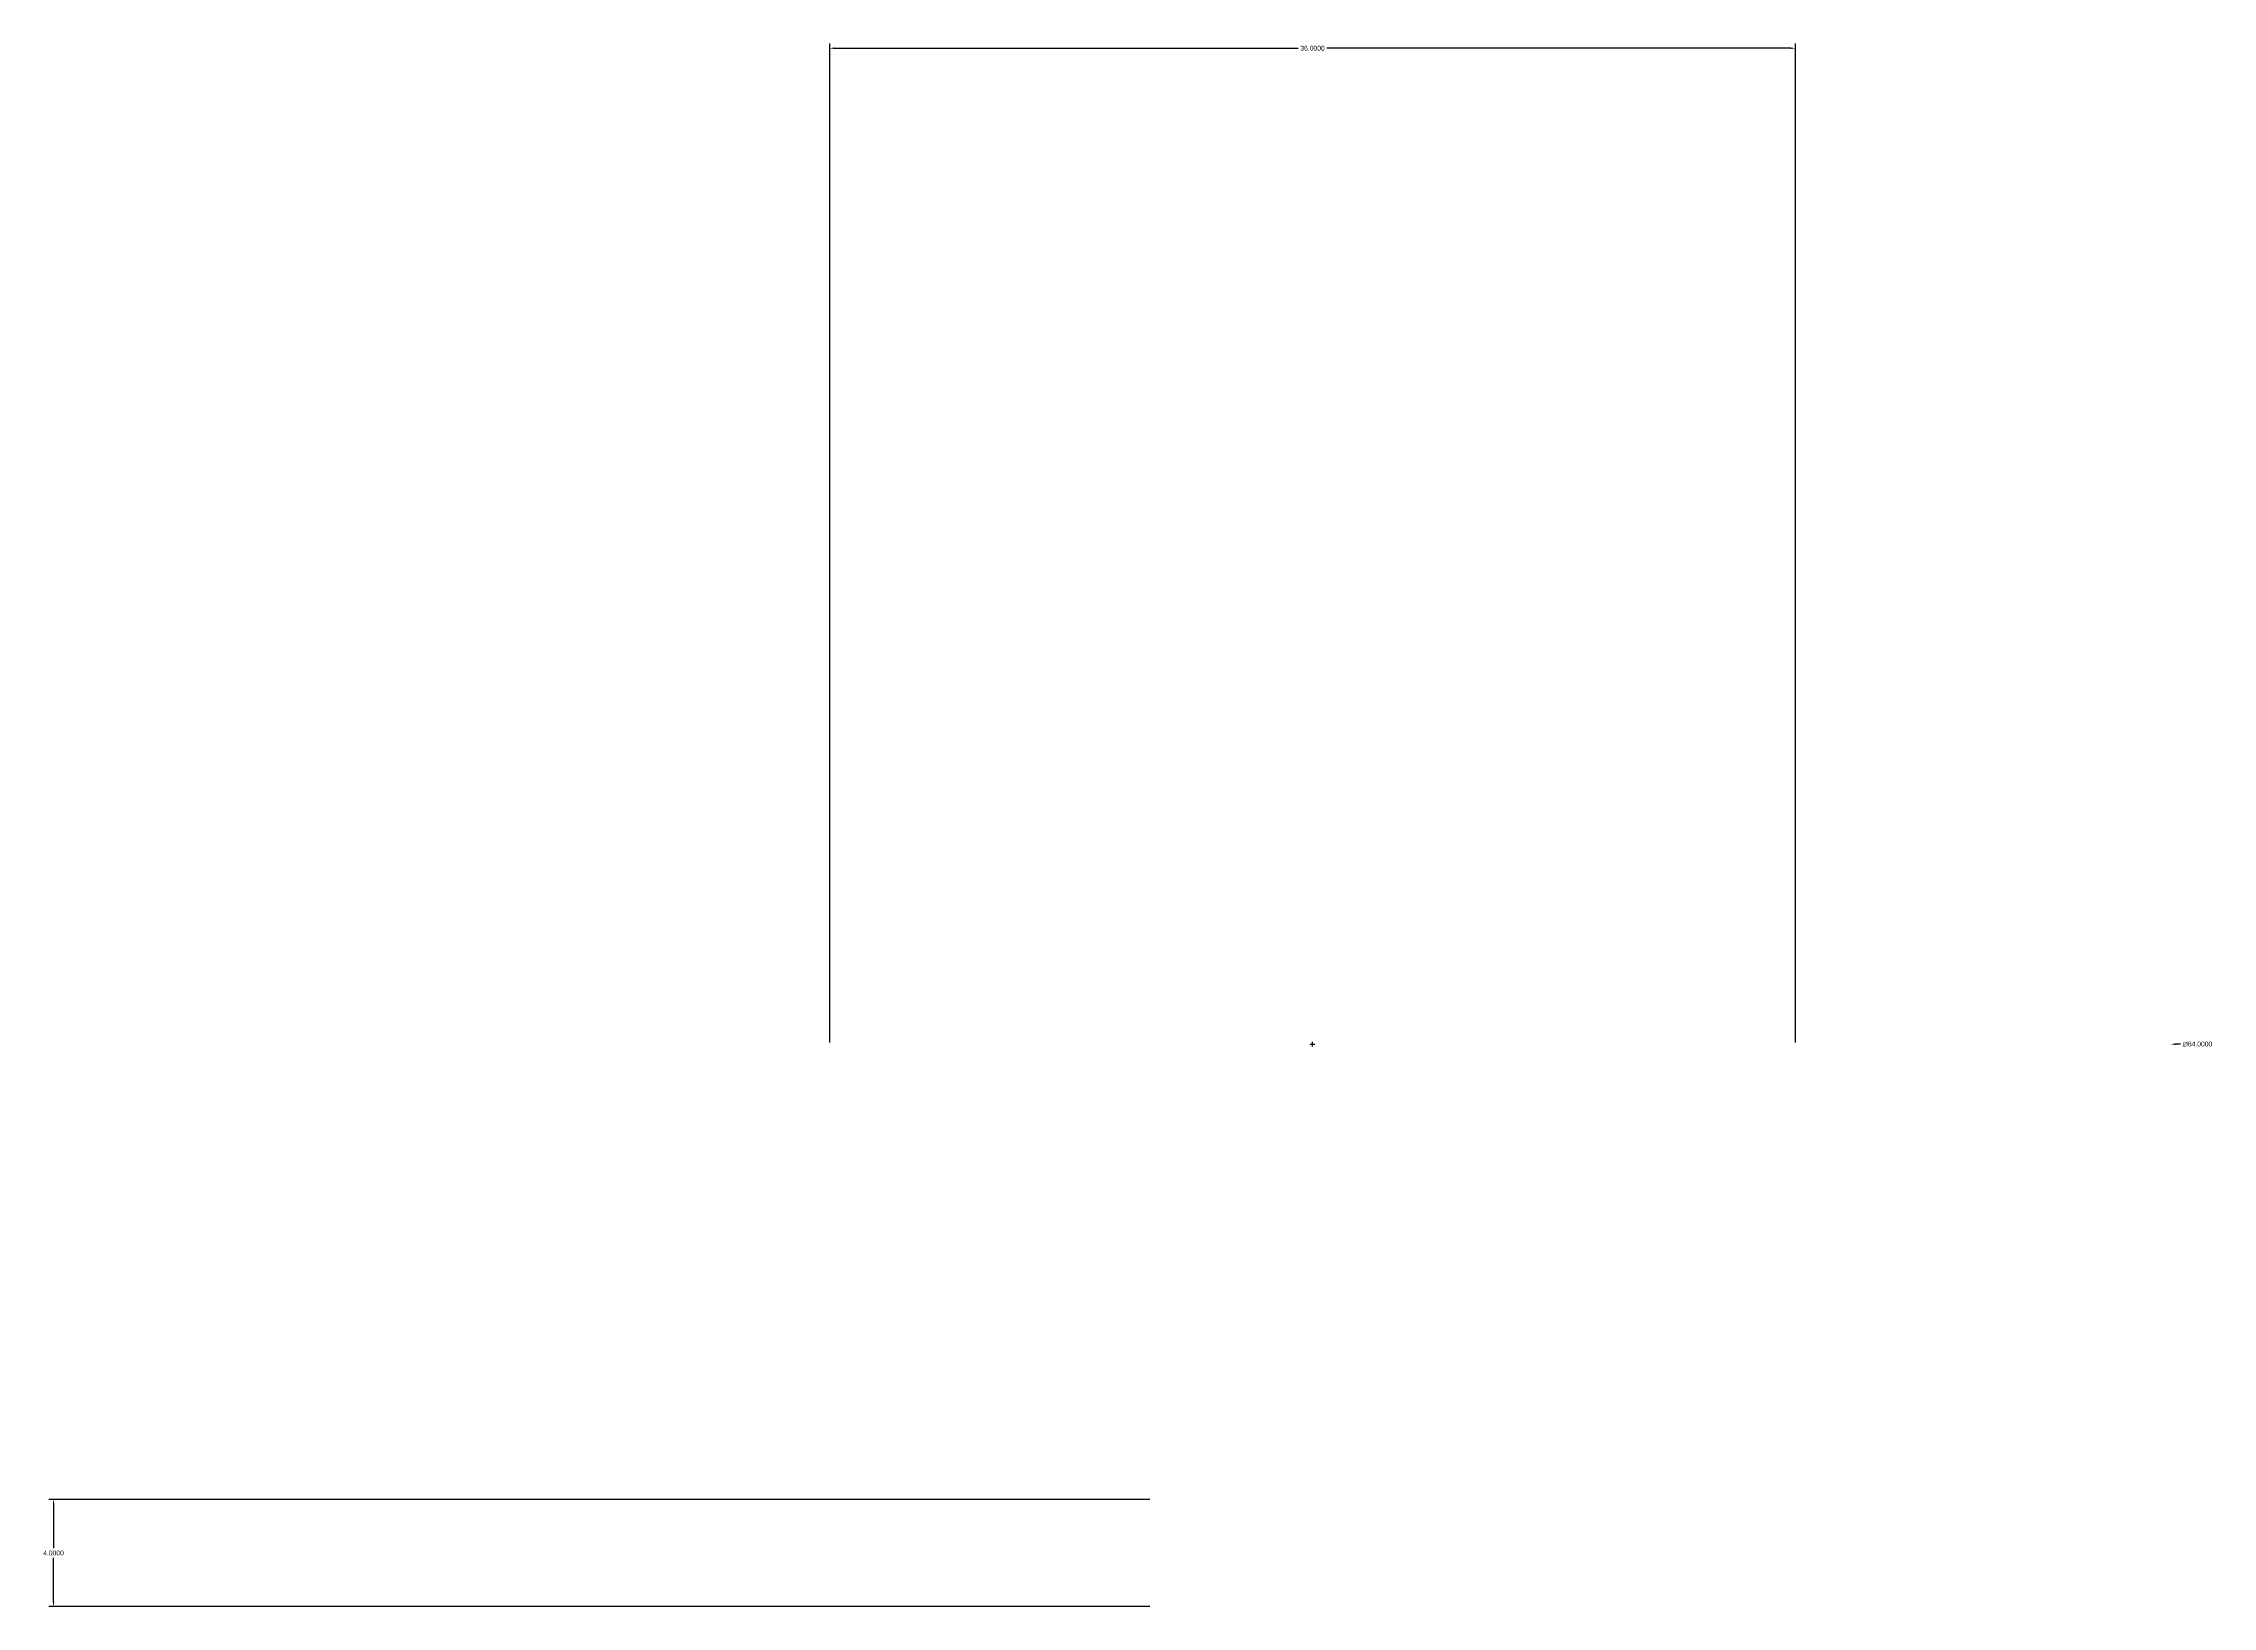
# Model space of a CAD drawing. Header units: inches. Extents: x 41 to 159, y -38 to 131.
# Drawn here: x 40.8 to 121.7, y 72.2 to 130.5 of the extents above; entities that cross this region are included whole.
import ezdxf

# ---------------------------------------------------------------- set-up
doc = ezdxf.new("R2010")
doc.units = ezdxf.units.IN
doc.header["$MEASUREMENT"] = 0
doc.styles.get("Standard").update_dxf_attribs({"font": 'arial.ttf'})
doc.dimstyles.get("Standard").update_dxf_attribs({"dimtxt": 0.18, "dimasz": 0.18, "dimexe": 0.18, "dimexo": 0.0625, "dimgap": 0.09, "dimtad": 0, "dimtih": 1, "dimtoh": 1, "dimdec": 4, "dimzin": 0, "dimdsep": 46, "dimtxsty": 'Standard', "dimcen": 0.09, "dimadec": 0, "dimazin": 0, "dimtfac": 1, "dimtdec": 4, "dimtofl": 0, "dimtmove": 0, "dimatfit": 3, "dimfxl": 1, "dimtolj": 1, "dimtzin": 0, "dimarcsym": 0})

# ---------------------------------------------------------------- blocks, each defined once
blk = doc.blocks.new('*D2')
at = {"color": 0, "lineweight": -2, "transparency": 16777216}
for p, q in [((70.112, 93.249), (70.112, 130.504)), ((70.292, 130.324), (87.579, 130.324)), ((105.932, 130.324), (88.645, 130.324)), ((106.112, 93.249), (106.112, 130.504))]:
    blk.add_line(p, q, dxfattribs=at)
at = {"color": 0, "transparency": 16777216}
for points in [[(70.292, 130.354), (70.292, 130.294), (70.112, 130.324)], [(105.932, 130.354), (105.932, 130.294), (106.112, 130.324)]]:
    blk.add_solid(points, dxfattribs=at)
at = {"layer": 'Defpoints', "color": 0, "transparency": 16777216}
for p in [(106.112, 130.324), (70.112, 93.187), (106.112, 93.187)]:
    blk.add_point(p, dxfattribs=at)
at = {"color": 0, "transparency": 16777216, "insert": (88.112, 130.324), "char_height": 0.18, "attachment_point": 5}
blk.add_mtext('\\A1;36.0000', dxfattribs=at)
blk = doc.blocks.new('*D3')
at = {"color": 0, "lineweight": -2, "transparency": 16777216}
for p, q in [((88.022, 93.187), (88.202, 93.187)), ((88.112, 93.097), (88.112, 93.277)), ((120.472, 93.187), (120.292, 93.187))]:
    blk.add_line(p, q, dxfattribs=at)
at = {"color": 0, "transparency": 16777216}
blk.add_solid([(120.292, 93.217), (120.292, 93.157), (120.112, 93.187)], dxfattribs=at)
at = {"layer": 'Defpoints', "color": 0, "transparency": 16777216}
for p in [(56.112, 93.187, 36), (120.112, 93.187, 36)]:
    blk.add_point(p, dxfattribs=at)
at = {"color": 0, "transparency": 16777216, "insert": (121.103, 93.187), "char_height": 0.18, "attachment_point": 5}
blk.add_mtext('\\A1;∅64.0000', dxfattribs=at)
blk = doc.blocks.new('*D4')
at = {"color": 0, "lineweight": -2, "transparency": 16777216}
for p, q in [((82.049, 76.216), (40.993, 76.216)), ((41.173, 76.036), (41.173, 74.398)), ((41.173, 72.396), (41.173, 74.034)), ((82.049, 72.216), (40.993, 72.216))]:
    blk.add_line(p, q, dxfattribs=at)
at = {"color": 0, "transparency": 16777216}
for points in [[(41.143, 76.036), (41.203, 76.036), (41.173, 76.216)], [(41.143, 72.396), (41.203, 72.396), (41.173, 72.216)]]:
    blk.add_solid(points, dxfattribs=at)
at = {"layer": 'Defpoints', "color": 0, "transparency": 16777216}
for p in [(82.112, 76.216), (41.173, 72.216), (82.112, 72.216)]:
    blk.add_point(p, dxfattribs=at)
at = {"color": 0, "transparency": 16777216, "insert": (41.173, 74.216), "char_height": 0.18, "attachment_point": 5}
blk.add_mtext('\\A1;4.0000', dxfattribs=at)

msp = doc.modelspace()

# ---------------------------------------------------------------- dimensions: what is measured, and where the dimension line sits
dim = msp.add_linear_dim(base=(106.11169, 130.3241), p1=(70.11169, 93.18658), p2=(106.11169, 93.18658), dimstyle='Standard')
dim.commit()
dim.dimension.update_dxf_attribs({"geometry": '*D2', "text_midpoint": (88.11169, 130.3241)})
dim = msp.add_diameter_dim_2p(p1=(56.11169, 93.18658, 36), p2=(120.11169, 93.18658, 36), dimstyle='Standard')
dim.commit()
dim.dimension.update_dxf_attribs({"geometry": '*D3', "text_midpoint": (121.10286, 93.18658)})
dim = msp.add_linear_dim(base=(41.17311, 72.21601), p1=(82.11169, 76.21601), p2=(82.11169, 72.21601), angle=90, dimstyle='Standard')
dim.commit()
dim.dimension.update_dxf_attribs({"geometry": '*D4', "text_midpoint": (41.17311, 74.21601)})

doc.saveas('drawing.dxf')
